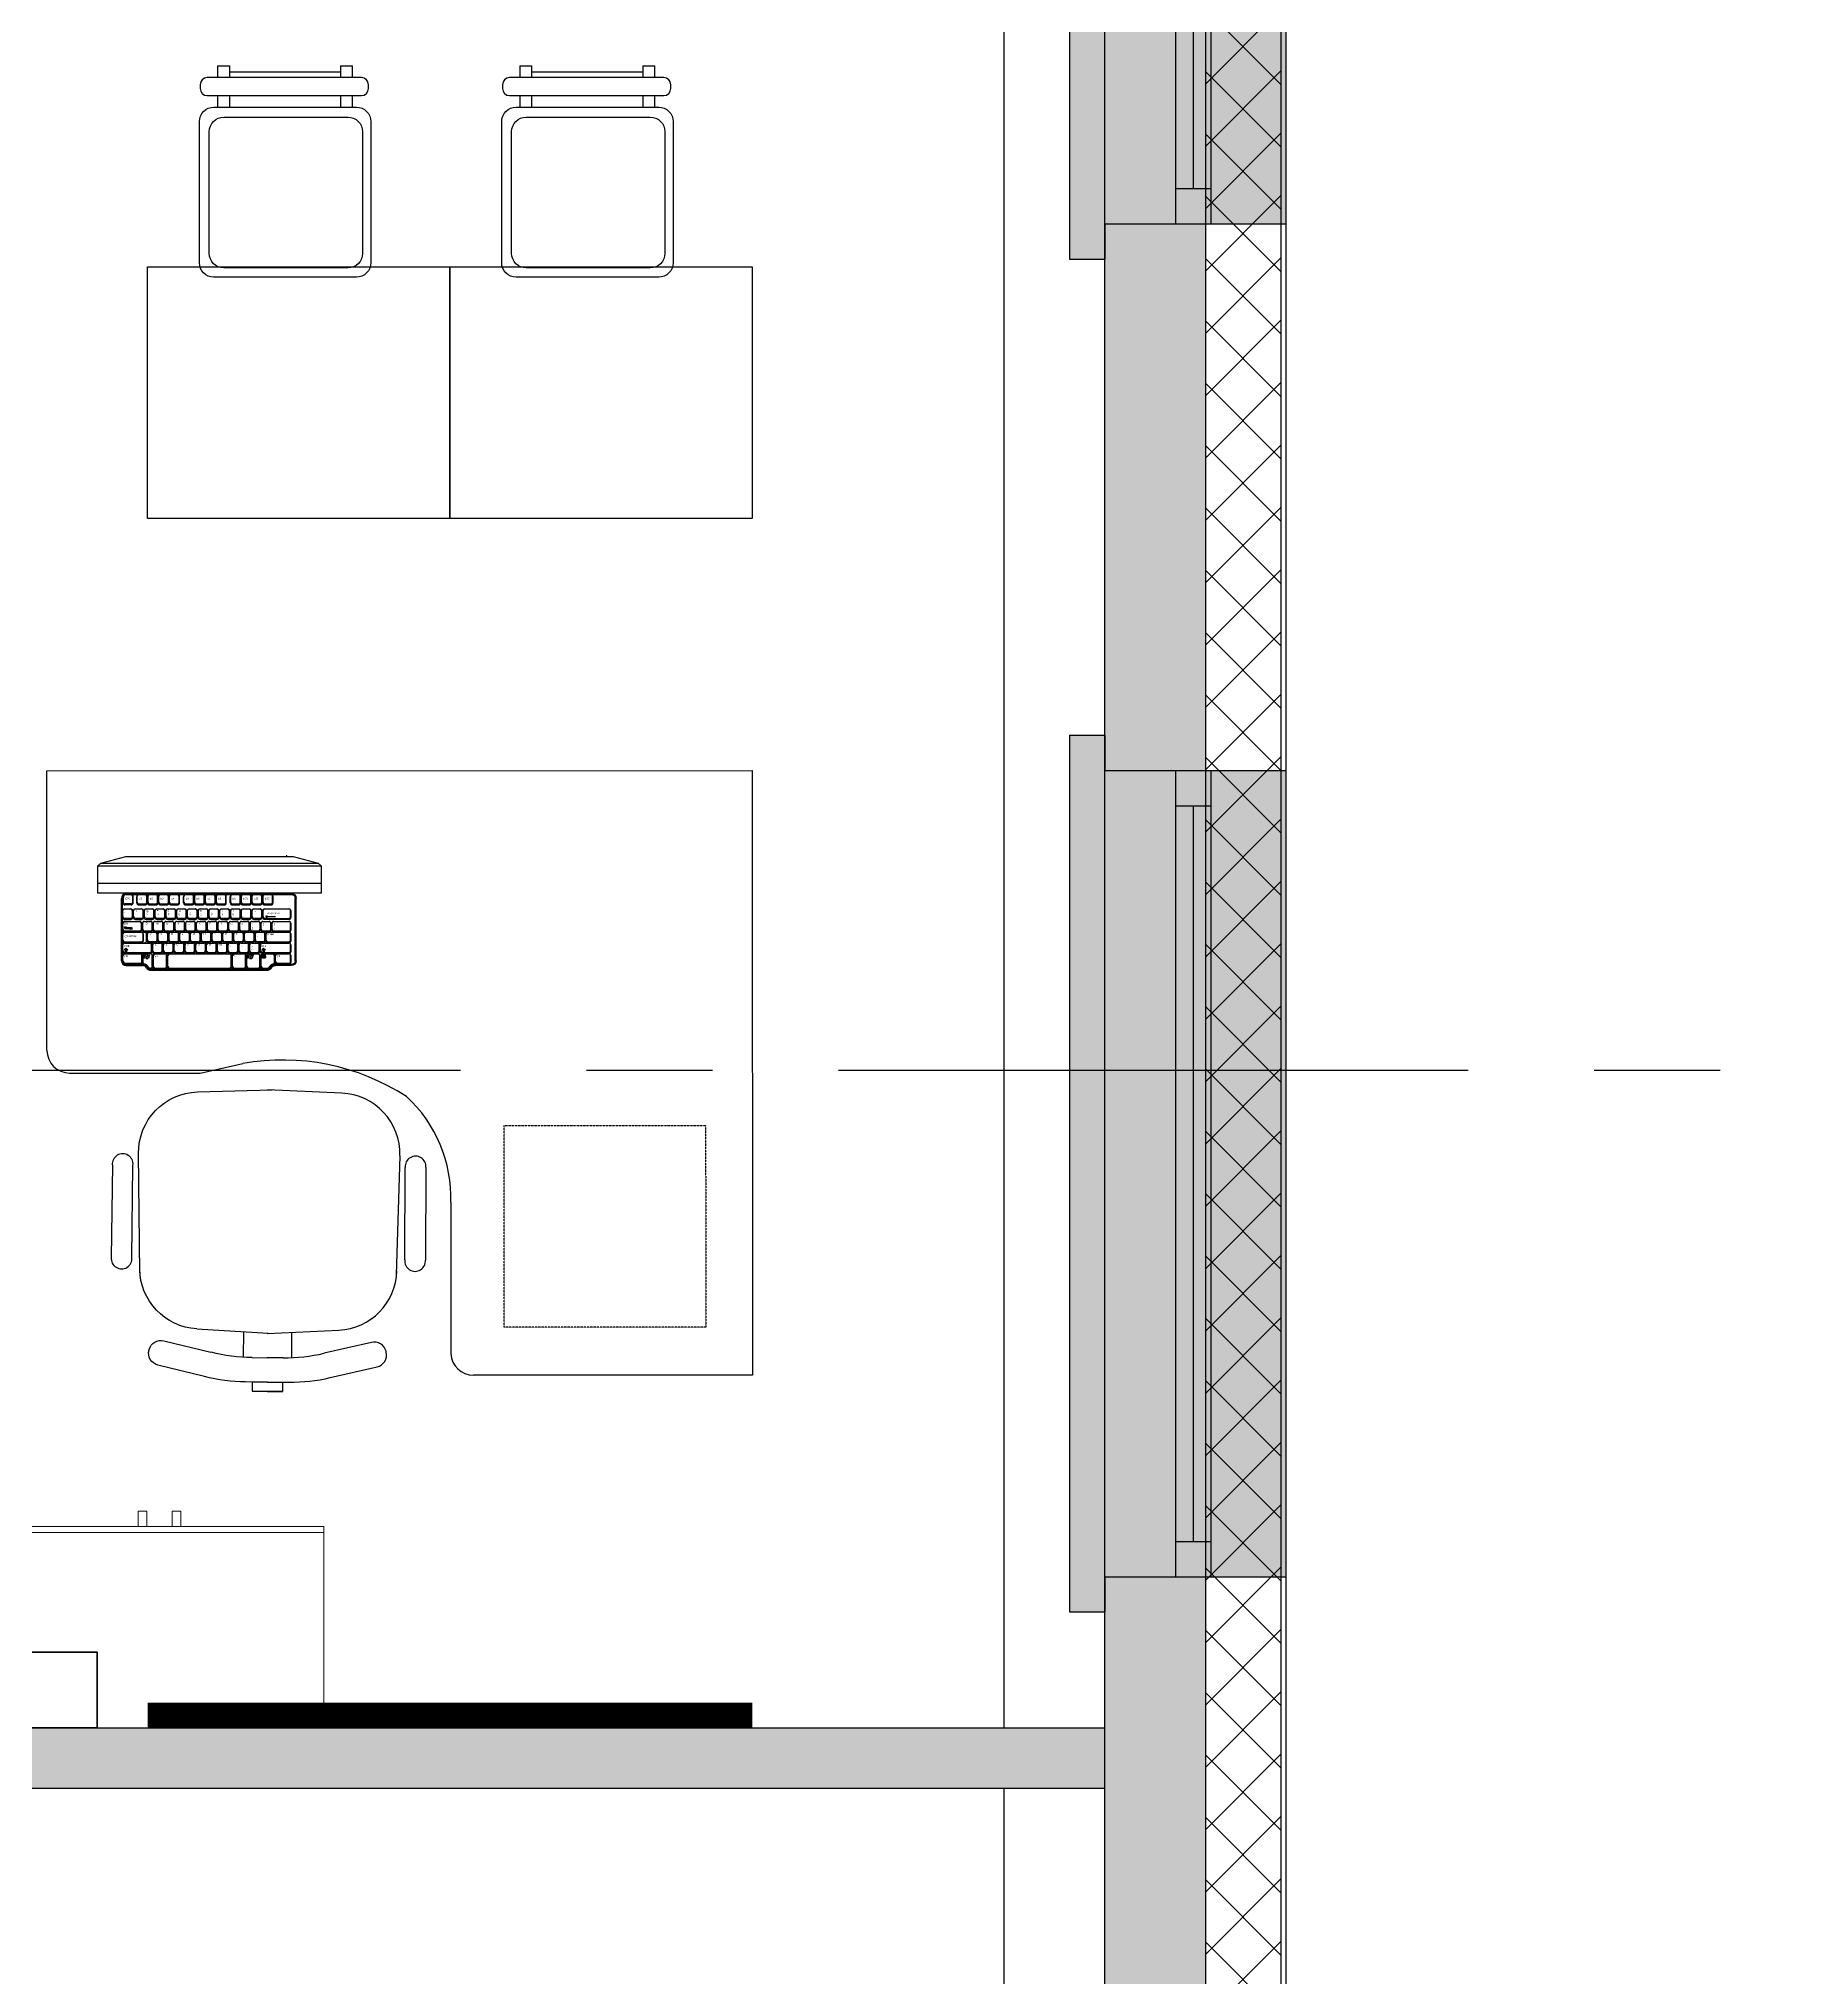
# Model space of a CAD drawing. Header units: millimetres. Extents: x -9318 to 9016603, y 0 to 838141.
# Drawn here: x 123681 to 127171, y 289773 to 293620 of the extents above; entities that cross this region are included whole.
import ezdxf

# ---------------------------------------------------------------- set-up
doc = ezdxf.new("R2010")
doc.units = ezdxf.units.MM
doc.linetypes.add('CENTER', pattern=[2, 1.25, -0.25, 0.25, -0.25])
doc.linetypes.add('HIDDEN', pattern=[6, 4, -2])
doc.styles.add('Arial 200', font='arial.ttf', dxfattribs={"height": 500})
doc.styles.add('SIMPLEX', font='simplex.shx', dxfattribs={"width": 0.85, "oblique": 7})

# ---------------------------------------------------------------- blocks, each defined once
blk = doc.blocks.new('*U827')
h = blk.add_hatch(color=8)
h.dxf.hatch_style = 1
h.paths.add_polyline_path([(-1670, -210), (70, -210), (70, -140), (0, -140), (0, 220), (-1600, 220), (-1600, -140), (-1670, -140)])
at = {"color": 8, "lineweight": 30}
for p, q in [((-1600, -140), (-1600, 220)), ((0, -140), (0, 220))]:
    blk.add_line(p, q, dxfattribs=at)
at = {"color": 8}
for p, q in [((0, 220), (-1600, 220)), ((-1600, 70), (0, 70)), ((-1530, 0), (-1530, 70)), ((-70, 0), (-70, 70)), ((-1600, 0), (0, 0)), ((-1530, 35), (-70, 35)), ((-1670, -210), (-1670, -140)), ((-1670, -140), (-1600, -140)), ((0, -140), (70, -140)), ((70, -210), (70, -140)), ((-1670, -210), (70, -210))]:
    blk.add_line(p, q, dxfattribs=at)
blk = doc.blocks.new('*U828')
h = blk.add_hatch(color=8)
h.dxf.hatch_style = 1
h.paths.add_polyline_path([(-1170, -210), (70, -210), (70, -140), (0, -140), (0, 220), (-1100, 220), (-1100, -140), (-1170, -140)])
at = {"color": 8, "lineweight": 30}
for p, q in [((-1100, -140), (-1100, 220)), ((0, -140), (0, 220))]:
    blk.add_line(p, q, dxfattribs=at)
at = {"color": 8}
for p, q in [((0, 220), (-1100, 220)), ((-1100, 70), (0, 70)), ((-1030, 0), (-1030, 70)), ((-70, 0), (-70, 70)), ((-1100, 0), (0, 0)), ((-1030, 35), (-70, 35)), ((-1170, -210), (-1170, -140)), ((-1170, -140), (-1100, -140)), ((0, -140), (70, -140)), ((70, -210), (70, -140)), ((-1170, -210), (70, -210))]:
    blk.add_line(p, q, dxfattribs=at)
blk = doc.blocks.new('М-60')
at = {"color": 8, "extrusion": (-6.19742e-05, 0.000470712, 1)}
for p, q in [((7035415.4, 1186627.5, -0.2), (7035231.8, 1186626.6, -0.2)), ((7035202.1, 1186569.5, -0.1), (7035439, 1186576.2, -0.1)), ((7035232, 1186585.7, -0.1), (7035415.6, 1186586.5, -0.1)), ((7035049.2, 1186548.9, -0.1), (7035050.6, 1186548.5, -0.1)), ((7034998.3, 1186437.9, -0.1), (7035019.7, 1186530.9, -0.1)), ((7035068.3, 1186519.6, -0.1), (7035046.7, 1186425.8, -0.1)), ((7035563.1, 1186460.5, -0.1), (7035569.8, 1186312.9, 0)), ((7035085.8, 1186312.9, 0), (7035092.5, 1186454.7, -0.1)), ((7034971.3, 1186282.6, 0), (7034970.4, 1186343.1, -0.1)), ((7034989, 1186343.1, -0.1), (7034970.8, 1186343.1, -0.1)), ((7034970.8, 1186343.1, -0.1), (7034970.8, 1186282.6, 0)), ((7034989, 1186312.9, 0), (7034989, 1186356.2, -0.1)), ((7034989, 1186312.9, 0), (7034989, 1186343.1, -0.1)), ((7035037.4, 1186344.1, 0), (7035037.4, 1186312.9, 0)), ((7035037.8, 1186361.3, -0.1), (7035088.1, 1186361.3, -0.1)), ((7034989, 1186313.2, 0), (7034989.4, 1186282.9, 0)), ((7034989, 1186313.2, 0), (7034989.6, 1186269.8, 0)), ((7035037.8, 1186282.6, 0), (7035037.4, 1186313.9, 0)), ((7035085.7, 1186314.6, 0), (7035094.7, 1186172.9, 0)), ((7035565.2, 1186174.3, 0.1), (7035569.7, 1186322, 0)), ((7034989.4, 1186282.9, 0), (7034971.3, 1186282.6, 0)), ((7035038.5, 1186265.5, 0), (7035088.8, 1186266.3, 0)), ((7035071.5, 1186107.6, 0.1), (7035048.4, 1186201.2, 0)), ((7035000.2, 1186188.3, 0), (7035023, 1186095.7, 0.1)), ((7035052.8, 1186078.1, 0.1), (7035054.2, 1186078.5, 0.1)), ((7035206, 1186059.9, 0.1), (7035442.9, 1186056.7, 0.1)), ((7035236.1, 1186044.1, 0.1), (7035419.7, 1186046, 0.1)), ((7035420.2, 1186005.1, 0.1), (7035236.6, 1186003.1, 0.1))]:
    blk.add_line(p, q, dxfattribs=at)
for centre, start, end in [((7035230, 1186606.2, 122.4), 84.9987, 275.5247), ((7035417.4, 1186607.1, 122.4), 264.9987, 95.5247), ((7035234.4, 1186023.7, 122.4), 85.3479, 275.874), ((7035421.8, 1186025.7, 122.4), 265.3479, 95.874)]:
    blk.add_arc(centre, 20.6, start, end, dxfattribs=at)
at = {"color": 8, "extrusion": (6.19742e-05, -0.000470712, -1)}
for centre, major_axis, start_param, end_param in [((7035442.2, 1186455, -0.1), (77.8, 92.6, 0), -0.725128, 0.826554), ((7035043.3, 1186525.4, -0.1), (15.6, 18.5, 0), 4.240369, 5.829345), ((7035044.7, 1186525.1, -0.1), (15.6, 18.5, 0), -0.45384, 1.098777), ((7035213.4, 1186449, -0.1), (77.8, 92.6, 0), 4.061153, 5.558057), ((7035352, 1186356.2, 0), (-277.9, 233.5, -0.1), 5.584367, 5.811166), ((7035400.4, 1186344.1, 0), (233.5, 277.9, -0.1), 4.01357, 4.240369)]:
    blk.add_ellipse(centre, major_axis=major_axis, ratio=1, start_param=start_param, end_param=end_param, dxfattribs=at)
at = {"color": 8, "extrusion": (-6.19742e-05, 0.000470712, 1)}
for centre, major_axis, start_param, end_param in [((7035352.6, 1186275.3, 0), (-274.3, -237.7, 0.1), 5.584367, 5.811166), ((7035400.8, 1186288.2, 0), (237.7, -274.3, 0.1), 4.01357, 4.240369), ((7035215.4, 1186180.5, 0), (79.2, -91.4, 0), 4.061153, 5.558057), ((7035444.3, 1186178, 0.1), (79.2, -91.4, 0), -0.725128, 0.826554), ((7035046.5, 1186101.5, 0.1), (15.8, -18.3, 0), 4.240369, 5.829345), ((7035048, 1186101.8, 0.1), (15.8, -18.3, 0), -0.45384, 1.098777)]:
    blk.add_ellipse(centre, major_axis=major_axis, ratio=1, start_param=start_param, end_param=end_param, dxfattribs=at)
blk = doc.blocks.new('стол угловой 1200х1400')
at = {"color": 8, "extrusion": (-6.20986e-05, 0.000470696, 1)}
for p, q in [((-20568.3, 33327.6, -393.6), (-20014.8, 33327.8, -393.6)), ((-20568, 32127.6, -393), (-20568.3, 33327.6, -393.6)), ((-19969.8, 32984.7, -393.4), (-19969.8, 33284.7, -393.5)), ((-19213.1, 32728, -393.2), (-19472.2, 32727.9, -393.2)), ((-19168.1, 32683, -393.2), (-19168, 32128, -392.9)), ((-19168, 32128, -392.9), (-20568, 32127.6, -393))]:
    blk.add_line(p, q, dxfattribs=at)
at = {"color": 8, "linetype": 'HIDDEN', "ltscale": 0.1}
blk.add_lwpolyline([(-20475.6, 33232.1), (-20075.6, 33232.2), (-20075.5, 32832.2), (-20475.5, 32832.1)], close=True, dxfattribs=at)
at = {"color": 8, "extrusion": (-6.20986e-05, 0.000470696, 1), "elevation": -376.6}
blk.add_lwpolyline([(-19472.3, 32728.1), (-19556.8, 32709)], dxfattribs=at)
at = {"color": 8, "extrusion": (-6.20986e-05, 0.000470696, 1)}
for centre, radius, start, end in [((-20014.8, 33283, -376.6), 45, 2.4817, 90.0151), ((-19697, 32975.5, -376.6), 272.9, 178.0222, 227.3755), ((-19635.3, 33157.4, -376.6), 455.2, 237.2104, 279.9393), ((-19213.1, 32683.2, -376.6), 45, 0.0151, 90.0151)]:
    blk.add_arc(centre, radius, start, end, dxfattribs=at)
blk = doc.blocks.new('KEY')
at = {"color": 8}
for p, q in [((-0.2, 0), (0.2, 0)), ((-0.34, -0.54), (-0.34, -0.14)), ((-0.31, -0.5), (-0.31, -0.11)), ((-0.2, -0.61), (0.2, -0.61)), ((-0.2, -0.68), (0.2, -0.68)), ((0.31, -0.5), (0.31, -0.11)), ((0.34, -0.54), (0.34, -0.14))]:
    blk.add_line(p, q, dxfattribs=at)
for centre, radius, start, end in [((0.2, -0.11), 0.109, 360, 90), ((0.2, -0.14), 0.141, 360, 90), ((-0.2, -0.14), 0.141, 90, 180), ((-0.2, -0.54), 0.141, 180, 270), ((-0.2, -0.11), 0.109, 90, 180), ((-0.2, -0.5), 0.109, 180, 270), ((0.2, -0.5), 0.109, 270, 360), ((0.2, -0.54), 0.141, 270, 360)]:
    blk.add_arc(centre, radius, start, end, dxfattribs=at)
blk = doc.blocks.new('рншнглнг8л')
h = blk.add_hatch(color=8)
h.paths.add_polyline_path([(-575895.8, 55186.1), (-575892.8, 55184.3), (-575895.8, 55184.3)])
h.paths.add_polyline_path([(-575895.8, 55184.3), (-575892.8, 55184.3), (-575895.8, 55182.5)])
h = blk.add_hatch(color=8)
h.paths.add_polyline_path([(-575624.1, 55162.2), (-575627.2, 55160.4), (-575624.1, 55160.4)])
h.paths.add_polyline_path([(-575624.1, 55160.4), (-575627.2, 55160.4), (-575624.1, 55158.6)])
h = blk.add_hatch(color=8)
h.paths.add_polyline_path([(-575615.7, 55164.4), (-575612.7, 55162.7), (-575615.7, 55162.7)])
h.paths.add_polyline_path([(-575615.7, 55162.7), (-575612.7, 55162.7), (-575615.7, 55160.9)])
at = {"color": 8}
for p, q in [((-575997.1, 55290.7), (-576002.8, 55285.1)), ((-575947.2, 55303.5), (-575997.1, 55290.7)), ((-575565.6, 55290.7), (-575997.1, 55290.7)), ((-575615.4, 55303.5), (-575947.2, 55303.5)), ((-575565.6, 55290.7), (-575615.4, 55303.5)), ((-575559.9, 55285.1), (-575565.6, 55290.7)), ((-575559.9, 55285.1), (-576002.8, 55285.1)), ((-576002.8, 55285.1), (-576002.8, 55230.9)), ((-575559.9, 55250.9), (-576002.8, 55250.9)), ((-575559.9, 55230.9), (-575559.9, 55285.1)), ((-576002.8, 55230.9), (-575559.9, 55230.9)), ((-575953.4, 55096.7), (-575953.4, 55220.6)), ((-575951.4, 55096.7), (-575951.4, 55220.6)), ((-575616.2, 55228.2), (-575943.8, 55228.2)), ((-575630.1, 55211.8), (-575630.1, 55223.9)), ((-575629.1, 55212.8), (-575629.1, 55224.8)), ((-575625.8, 55228.2), (-575616.1, 55228.2)), ((-575610.4, 55212.8), (-575610.4, 55222.5)), ((-575609.4, 55211.8), (-575609.4, 55221.5)), ((-575608.6, 55096.7), (-575608.6, 55220.6)), ((-575606.7, 55096.7), (-575606.7, 55220.6)), ((-575943.3, 55183.3), (-575943.3, 55195.4)), ((-575942.4, 55184.3), (-575942.4, 55196.3)), ((-575891.1, 55199.6), (-575939, 55199.6)), ((-575891.1, 55180.9), (-575939, 55180.9)), ((-575891.1, 55179), (-575939, 55179)), ((-575908.9, 55174.7), (-575939, 55174.7)), ((-575892.8, 55184.3), (-575912.1, 55184.3)), ((-575895.8, 55182.5), (-575895.8, 55186.1)), ((-575895.8, 55186.1), (-575892.8, 55184.3)), ((-575892.8, 55184.3), (-575895.8, 55182.5)), ((-575887.8, 55184.3), (-575887.8, 55196.3)), ((-575886.8, 55183.3), (-575886.8, 55195.4)), ((-575612.9, 55174.7), (-575642.8, 55174.7)), ((-575625.8, 55209.5), (-575613.7, 55209.5)), ((-575625.8, 55207.5), (-575613.7, 55207.5)), ((-575943.3, 55158.3), (-575943.3, 55170.4)), ((-575943.3, 55136.9), (-575943.3, 55149)), ((-575942.4, 55159.3), (-575942.4, 55171.3)), ((-575942.4, 55137.9), (-575942.4, 55149.9)), ((-575908.9, 55156), (-575939, 55156)), ((-575908.9, 55154), (-575939, 55154)), ((-575897.2, 55153.3), (-575939, 55153.3)), ((-575897.2, 55134.5), (-575939, 55134.5)), ((-575905.6, 55159.3), (-575905.6, 55171.3)), ((-575904.7, 55158.3), (-575904.7, 55170.4)), ((-575893.9, 55137.9), (-575893.9, 55149.9)), ((-575892.9, 55136.9), (-575892.9, 55149)), ((-575656.6, 55136.9), (-575656.6, 55149)), ((-575612.9, 55153.3), (-575652.3, 55153.3)), ((-575650.4, 55136.9), (-575650.4, 55149)), ((-575649.5, 55137.9), (-575649.5, 55149.9)), ((-575647, 55158.3), (-575647, 55170.4)), ((-575646.1, 55159.3), (-575646.1, 55171.3)), ((-575612.9, 55134.5), (-575646.1, 55134.5)), ((-575612.9, 55156), (-575642.8, 55156)), ((-575612.9, 55154), (-575642.8, 55154)), ((-575627.2, 55162.5), (-575627.2, 55158.5)), ((-575624.1, 55162.2), (-575627.2, 55160.4)), ((-575627.2, 55160.4), (-575613.4, 55160.4)), ((-575627.2, 55160.4), (-575624.1, 55158.6)), ((-575612.7, 55162.7), (-575626.8, 55162.7)), ((-575624.1, 55158.6), (-575624.1, 55162.2)), ((-575615.7, 55160.9), (-575615.7, 55164.4)), ((-575615.7, 55164.4), (-575612.7, 55162.7)), ((-575612.7, 55162.7), (-575615.7, 55160.9)), ((-575612.7, 55160.6), (-575612.7, 55164.9)), ((-575609.6, 55159.3), (-575609.6, 55171.3)), ((-575609.6, 55137.9), (-575609.6, 55149.9)), ((-575608.6, 55158.3), (-575608.6, 55170.4)), ((-575608.6, 55136.9), (-575608.6, 55149)), ((-575943.3, 55115.5), (-575943.3, 55127.6)), ((-575943.3, 55094.1), (-575943.3, 55106.2)), ((-575942.4, 55116.5), (-575942.4, 55128.5)), ((-575942.4, 55095.1), (-575942.4, 55107.1)), ((-575897.2, 55132.6), (-575939, 55132.6)), ((-575886.1, 55131.9), (-575939, 55131.9)), ((-575886.1, 55113.1), (-575939, 55113.1)), ((-575886.1, 55111.2), (-575939, 55111.2)), ((-575916.1, 55110.5), (-575939, 55110.5)), ((-575912.7, 55095.1), (-575912.7, 55107.1)), ((-575911.8, 55094.1), (-575911.8, 55106.2)), ((-575911.2, 55091.1), (-575911.2, 55106.2)), ((-575910.2, 55092.8), (-575910.2, 55107.1)), ((-575887.5, 55110.5), (-575906.9, 55110.5)), ((-575890.9, 55106.4), (-575893.2, 55105.3)), ((-575893.2, 55105.3), (-575892.3, 55105.1)), ((-575892.3, 55105.1), (-575893.1, 55104)), ((-575892.8, 55103.7), (-575893.1, 55104)), ((-575892.8, 55103.7), (-575891.9, 55104.8)), ((-575888.8, 55121.7), (-575892.5, 55118.4)), ((-575892.5, 55118.4), (-575889.6, 55118.6)), ((-575891.9, 55104.8), (-575891.5, 55104.1)), ((-575886.3, 55108.9), (-575891.8, 55108.9)), ((-575891.8, 55108.9), (-575891.8, 55101.7)), ((-575886.3, 55107.2), (-575891.8, 55107.2)), ((-575886.3, 55105.5), (-575891.8, 55105.5)), ((-575891.8, 55101.7), (-575886.3, 55101.7)), ((-575891.5, 55104.1), (-575890.9, 55106.4)), ((-575887.1, 55108.1), (-575890.9, 55108.1)), ((-575887.1, 55106.4), (-575890.9, 55106.4)), ((-575887.1, 55104.6), (-575890.9, 55104.6)), ((-575887.1, 55102.9), (-575890.9, 55102.9)), ((-575889.6, 55118.6), (-575889.6, 55114.7)), ((-575887.9, 55114.7), (-575889.6, 55114.7)), ((-575885, 55118.4), (-575888.8, 55121.7)), ((-575887.9, 55114.7), (-575887.9, 55118.6)), ((-575887.9, 55118.6), (-575885, 55118.4)), ((-575886.3, 55101.7), (-575886.3, 55108.9)), ((-575884.2, 55085.6), (-575884.2, 55107.1)), ((-575883.3, 55084.6), (-575883.3, 55106.2)), ((-575882.8, 55116.5), (-575882.8, 55128.5)), ((-575882.6, 55084.7), (-575882.6, 55106.2)), ((-575881.9, 55115.5), (-575881.9, 55127.6)), ((-575881.6, 55085.6), (-575881.6, 55107.1)), ((-575859, 55110.5), (-575878.3, 55110.5)), ((-575868.2, 55108.4), (-575865.8, 55101.7)), ((-575863.9, 55108.4), (-575861.4, 55101.7)), ((-575857.1, 55101.7), (-575859.5, 55108.4)), ((-575855.7, 55085.6), (-575855.7, 55107.1)), ((-575854.7, 55084.7), (-575854.7, 55106.2)), ((-575854, 55084.7), (-575854, 55106.2)), ((-575853.1, 55085.6), (-575853.1, 55107.1)), ((-575830.5, 55110.5), (-575849.7, 55110.5)), ((-575827.1, 55085.6), (-575827.1, 55107.1)), ((-575826.2, 55084.7), (-575826.2, 55106.2)), ((-575825.2, 55084.7), (-575825.2, 55106.2)), ((-575824.3, 55085.6), (-575824.3, 55107.1)), ((-575702.1, 55110.5), (-575820.9, 55110.5)), ((-575698.7, 55085.6), (-575698.7, 55107.1)), ((-575697.8, 55084.7), (-575697.8, 55106.2)), ((-575697.1, 55084.7), (-575697.1, 55106.2)), ((-575696.1, 55085.6), (-575696.1, 55107.1)), ((-575673.5, 55110.5), (-575692.8, 55110.5)), ((-575670.2, 55085.6), (-575670.2, 55107.1)), ((-575669.2, 55084.7), (-575669.2, 55106.2)), ((-575668.9, 55084.6), (-575668.9, 55106.2)), ((-575667.9, 55085.6), (-575667.9, 55107.1)), ((-575667, 55115.5), (-575667, 55127.6)), ((-575666.1, 55116.5), (-575666.1, 55128.5)), ((-575664.6, 55110.5), (-575653.2, 55110.5)), ((-575612.9, 55131.9), (-575662.7, 55131.9)), ((-575612.9, 55113.1), (-575662.7, 55113.1)), ((-575612.9, 55111.2), (-575662.7, 55111.2)), ((-575662.4, 55108.4), (-575660, 55101.7)), ((-575658, 55108.4), (-575655.6, 55101.7)), ((-575651.3, 55101.7), (-575653.7, 55108.4)), ((-575612.9, 55132.6), (-575652.3, 55132.6)), ((-575649.9, 55092.8), (-575649.9, 55107.1)), ((-575648.9, 55091.1), (-575648.9, 55106.2)), ((-575647.9, 55094.1), (-575647.9, 55106.2)), ((-575647, 55095.1), (-575647, 55107.1)), ((-575612.9, 55110.5), (-575643.7, 55110.5)), ((-575615.5, 55121.7), (-575619.2, 55118.4)), ((-575619.2, 55118.4), (-575616.4, 55118.6)), ((-575616.4, 55118.6), (-575616.4, 55114.7)), ((-575614.7, 55114.7), (-575616.4, 55114.7)), ((-575611.8, 55118.4), (-575615.5, 55121.7)), ((-575614.7, 55118.6), (-575611.8, 55118.4)), ((-575614.7, 55114.7), (-575614.7, 55118.6)), ((-575609.6, 55116.5), (-575609.6, 55128.5)), ((-575609.6, 55097.5), (-575609.6, 55107.1)), ((-575608.6, 55115.5), (-575608.6, 55127.6)), ((-575608.6, 55097.5), (-575608.6, 55106.2)), ((-575943.8, 55089.1), (-575911.8, 55089.1)), ((-575943.8, 55087.2), (-575911.8, 55087.2)), ((-575916.1, 55091.7), (-575939, 55091.7)), ((-575916.1, 55089.8), (-575939, 55089.8)), ((-575887.5, 55082.3), (-575895.6, 55082.3)), ((-575887.5, 55080.3), (-575895.6, 55080.3)), ((-575664.5, 55080), (-575895.6, 55080)), ((-575664.5, 55078.1), (-575895.6, 55078.1)), ((-575859, 55082.3), (-575878.3, 55082.3)), ((-575859, 55080.4), (-575878.3, 55080.4)), ((-575830.5, 55082.3), (-575849.7, 55082.3)), ((-575830.5, 55080.4), (-575849.7, 55080.4)), ((-575702.1, 55082.3), (-575820.9, 55082.3)), ((-575702.1, 55080.4), (-575820.9, 55080.4)), ((-575673.5, 55082.3), (-575692.8, 55082.3)), ((-575673.5, 55080.4), (-575692.8, 55080.4)), ((-575664.6, 55082.3), (-575664.5, 55082.3)), ((-575664.6, 55080.3), (-575664.5, 55080.3)), ((-575616.2, 55089.1), (-575648.3, 55089.1)), ((-575616.2, 55087.2), (-575648.3, 55087.2)), ((-575615.3, 55091.7), (-575643.7, 55091.7)), ((-575616.2, 55089.8), (-575643.7, 55089.8))]:
    blk.add_line(p, q, dxfattribs=at)
for points in [[(-575934, 55303.5), (-575934.9, 55306.2)], [(-575616.2, 55230.1), (-575943.8, 55230.1)]]:
    blk.add_lwpolyline(points, dxfattribs=at)
for centre, major_axis, start_param, end_param in [((-575943.8, 55220.6), (-6.74, -6.74), 3.926991, 5.497787), ((-575943.8, 55220.6), (-5.39, -5.39), 3.926991, 5.497787), ((-575943.8, 55096.7), (-6.74, 6.74), 0.785398, 2.356194), ((-575943.8, 55096.7), (-5.39, 5.39), 0.785398, 2.356194), ((-575911.8, 55077.6), (-8.08, -8.08), 2.907036, 3.926991), ((-575911.8, 55077.6), (-6.74, -6.74), 2.907036, 3.926991), ((-575895.6, 55087.6), (-6.74, -6.74), -0.234557, 0.785398), ((-575895.6, 55087.6), (-5.39, 5.39), 1.336239, 2.356194)]:
    blk.add_ellipse(centre, major_axis=major_axis, ratio=1, start_param=start_param, end_param=end_param, dxfattribs=at)
at = {"color": 8, "extrusion": (0, 0, -1)}
for centre, major_axis, ratio, start_param, end_param in [((-575625.8, 55223.9), (3.03, 3.03), 1, 3.926991, 5.497787), ((-575625.8, 55211.8), (3.03, -3.03), 1, 0.785398, 2.356194), ((-575625.8, 55224.8), (2.36, 2.36), 1, 3.926991, 5.497787), ((-575625.8, 55212.8), (2.36, -2.36), 1, 0.785398, 2.356194), ((-575616.2, 55220.6), (6.74, -6.74), 1, 3.926991, 5.497787), ((-575616.2, 55220.6), (5.39, -5.39), 1, 3.926991, 5.497787), ((-575616.1, 55221.5), (4.72, 4.72), 1, 5.497787, 7.068583), ((-575616.1, 55222.5), (4.04, -4.04), 1, 3.926991, 5.497787), ((-575613.7, 55212.8), (2.36, -2.36), 1, -0.785398, 0.785398), ((-575613.7, 55211.8), (3.03, 3.03), 1, 0.785398, 2.356194), ((-575939, 55195.4), (3.03, -3.03), 1, 2.356194, 3.926991), ((-575939, 55183.3), (3.03, 3.03), 1, 2.356194, 3.926991), ((-575939, 55170.4), (3.03, -3.03), 1, 2.356194, 3.926991), ((-575939, 55196.3), (2.36, -2.36), 1, 2.356194, 3.926991), ((-575939, 55184.3), (2.36, 2.36), 1, 2.356194, 3.926991), ((-575939, 55171.3), (2.36, -2.36), 1, 2.356194, 3.926991), ((-575908.9, 55171.3), (2.36, 2.36), 1, 5.497787, 7.068583), ((-575908.9, 55170.4), (3.03, 3.03), 1, 5.497787, 7.068583), ((-575891.1, 55196.3), (2.36, 2.36), 1, 5.497787, 7.068583), ((-575891.1, 55195.4), (3.03, -3.03), 1, 3.926991, 5.497787), ((-575891.1, 55184.3), (2.36, -2.36), 1, -0.785398, 0.785398), ((-575891.1, 55183.3), (3.03, 3.03), 1, 0.785398, 2.356194), ((-575642.8, 55170.4), (3.03, 3.03), 1, 3.926991, 5.497787), ((-575642.8, 55171.3), (2.36, 2.36), 1, 3.926991, 5.497787), ((-575612.9, 55171.3), (2.36, -2.36), 1, 3.926991, 5.497787), ((-575612.9, 55170.4), (3.03, -3.03), 1, 3.926991, 5.497787), ((-575939, 55158.3), (3.03, 3.03), 1, 2.356194, 3.926991), ((-575939, 55149), (3.03, -3.03), 1, 2.356194, 3.926991), ((-575939, 55136.9), (3.03, 3.03), 1, 2.356194, 3.926991), ((-575939, 55159.3), (2.36, 2.36), 1, 2.356194, 3.926991), ((-575939, 55149.9), (2.36, -2.36), 1, 2.356194, 3.926991), ((-575939, 55137.9), (2.36, 2.36), 1, 2.356194, 3.926991), ((-575908.9, 55159.3), (2.36, -2.36), 1, -0.785398, 0.785398), ((-575908.9, 55158.3), (3.03, -3.03), 1, -0.785398, 0.785398), ((-575897.2, 55149.9), (2.36, 2.36), 1, 5.497787, 7.068583), ((-575897.2, 55149), (3.03, 3.03), 1, 5.497787, 7.068583), ((-575897.2, 55137.9), (2.36, -2.36), 1, -0.785398, 0.785398), ((-575897.2, 55136.9), (3.03, -3.03), 1, -0.785398, 0.785398), ((-575652.3, 55149), (3.03, 3.03), 1, 3.926991, 5.497787), ((-575652.3, 55136.9), (3.03, -3.03), 1, 0.785398, 2.356194), ((-575646.1, 55149), (3.03, 3.03), 1, 3.926991, 5.497787), ((-575646.1, 55136.9), (3.03, -3.03), 1, 0.785398, 2.356194), ((-575646.1, 55149.9), (2.36, -2.36), 1, 2.356194, 3.926991), ((-575646.1, 55137.9), (2.36, 2.36), 1, 2.356194, 3.926991), ((-575642.8, 55158.3), (3.03, -3.03), 1, 0.785398, 2.356194), ((-575642.8, 55159.3), (2.36, -2.36), 1, 0.785398, 2.356194), ((-575612.9, 55159.3), (2.36, 2.36), 1, 0.785398, 2.356194), ((-575612.9, 55158.3), (3.03, 3.03), 1, 0.785398, 2.356194), ((-575612.9, 55149.9), (2.36, -2.36), 1, 3.926991, 5.497787), ((-575612.9, 55149), (3.03, -3.03), 1, 3.926991, 5.497787), ((-575612.9, 55137.9), (2.36, 2.36), 1, 0.785398, 2.356194), ((-575612.9, 55136.9), (3.03, 3.03), 1, 0.785398, 2.356194), ((-575939, 55127.6), (3.03, -3.03), 1, 2.356194, 3.926991), ((-575939, 55115.5), (3.03, 3.03), 1, 2.356194, 3.926991), ((-575939, 55106.2), (3.03, -3.03), 1, 2.356194, 3.926991), ((-575939, 55128.5), (2.36, -2.36), 1, 2.356194, 3.926991), ((-575939, 55116.5), (2.36, 2.36), 1, 2.356194, 3.926991), ((-575939, 55107.1), (2.36, -2.36), 1, 2.356194, 3.926991), ((-575939, 55095.1), (2.36, 2.36), 1, 2.356194, 3.926991), ((-575916.1, 55107.1), (2.36, -2.36), 1, 3.926991, 5.497787), ((-575916.1, 55106.2), (3.03, -3.03), 1, 3.926991, 5.497787), ((-575916.1, 55095.1), (2.36, 2.36), 1, 0.785398, 2.356194), ((-575906.9, 55106.2), (3.03, 3.03), 1, 3.926991, 5.497787), ((-575906.9, 55107.1), (2.36, 2.36), 1, 3.926991, 5.497787), ((-575887.5, 55107.1), (2.36, 2.36), 1, 5.497787, 7.068583), ((-575887.5, 55106.2), (3.03, 3.03), 1, 5.497787, 7.068583), ((-575886.1, 55128.5), (2.36, 2.36), 1, 5.497787, 7.068583), ((-575886.1, 55127.6), (3.03, -3.03), 1, 3.926991, 5.497787), ((-575886.1, 55116.5), (2.36, -2.36), 1, -0.785398, 0.785398), ((-575886.1, 55115.5), (3.03, 3.03), 1, 0.785398, 2.356194), ((-575878.3, 55106.2), (3.03, 3.03), 1, 3.926991, 5.497787), ((-575878.3, 55107.1), (2.36, 2.36), 1, 3.926991, 5.497787), ((-575866, 55108.4), (2.17, 0), 0.316309, 0, 3.141593), ((-575864.8, 55105), (2.17, 0), 0.316309, 0, 3.141593), ((-575863.6, 55101.7), (2.17, 0), 0.316309, 0, 3.141593), ((-575861.7, 55108.4), (2.17, 0), 0.316309, 3.141593, 6.283185), ((-575860.5, 55105), (2.17, 0), 0.316309, 3.141593, 6.283185), ((-575859.3, 55101.7), (2.17, 0), 0.316309, 3.141593, 6.283185), ((-575859, 55107.1), (2.36, 2.36), 1, 5.497787, 7.068583), ((-575859, 55106.2), (3.03, -3.03), 1, 3.926991, 5.497787), ((-575849.7, 55106.2), (3.03, 3.03), 1, 3.926991, 5.497787), ((-575849.7, 55107.1), (2.36, -2.36), 1, 2.356194, 3.926991), ((-575830.5, 55107.1), (2.36, -2.36), 1, 3.926991, 5.497787), ((-575830.5, 55106.2), (3.03, -3.03), 1, 3.926991, 5.497787), ((-575820.9, 55106.2), (3.03, 3.03), 1, 3.926991, 5.497787), ((-575820.9, 55107.1), (2.36, -2.36), 1, 2.356194, 3.926991), ((-575702.1, 55107.1), (2.36, 2.36), 1, 5.497787, 7.068583), ((-575702.1, 55106.2), (3.03, -3.03), 1, 3.926991, 5.497787), ((-575692.8, 55106.2), (3.03, 3.03), 1, 3.926991, 5.497787), ((-575692.8, 55107.1), (2.36, -2.36), 1, 2.356194, 3.926991), ((-575673.5, 55107.1), (2.36, -2.36), 1, 3.926991, 5.497787), ((-575673.5, 55106.2), (3.03, -3.03), 1, 3.926991, 5.497787), ((-575664.6, 55106.2), (3.03, 3.03), 1, 3.926991, 5.497787), ((-575664.6, 55107.1), (2.36, -2.36), 1, 2.356194, 3.926991), ((-575662.7, 55127.6), (3.03, 3.03), 1, 3.926991, 5.497787), ((-575662.7, 55115.5), (3.03, -3.03), 1, 0.785398, 2.356194), ((-575662.7, 55128.5), (2.36, -2.36), 1, 2.356194, 3.926991), ((-575662.7, 55116.5), (2.36, 2.36), 1, 2.356194, 3.926991), ((-575660.2, 55108.4), (2.17, 0), 0.316309, 0, 3.141593), ((-575659, 55105), (2.17, 0), 0.316309, 0, 3.141593), ((-575657.8, 55101.7), (2.17, 0), 0.316309, 0, 3.141593), ((-575655.9, 55108.4), (2.17, 0), 0.316309, 3.141593, 6.283185), ((-575654.7, 55105), (2.17, 0), 0.316309, 3.141593, 6.283185), ((-575653.5, 55101.7), (2.17, 0), 0.316309, 3.141593, 6.283185), ((-575653.2, 55107.1), (2.36, -2.36), 1, 3.926991, 5.497787), ((-575653.2, 55106.2), (3.03, -3.03), 1, 3.926991, 5.497787), ((-575643.7, 55106.2), (3.03, 3.03), 1, 3.926991, 5.497787), ((-575643.7, 55107.1), (2.36, -2.36), 1, 2.356194, 3.926991), ((-575643.7, 55095.1), (2.36, 2.36), 1, 2.356194, 3.926991), ((-575616.2, 55097.5), (5.39, 5.39), 1, 0.785398, 2.356194), ((-575616.2, 55096.7), (6.74, 6.74), 1, 0.785398, 2.356194), ((-575616.2, 55096.7), (5.39, 5.39), 1, 0.785398, 2.356194), ((-575615.3, 55097.5), (4.04, 4.04), 1, 0.785398, 2.356194), ((-575612.9, 55128.5), (2.36, -2.36), 1, 3.926991, 5.497787), ((-575612.9, 55127.6), (3.03, -3.03), 1, 3.926991, 5.497787), ((-575612.9, 55116.5), (2.36, 2.36), 1, 0.785398, 2.356194), ((-575612.9, 55115.5), (3.03, 3.03), 1, 0.785398, 2.356194), ((-575612.9, 55107.1), (2.36, -2.36), 1, 3.926991, 5.497787), ((-575612.9, 55106.2), (3.03, -3.03), 1, 3.926991, 5.497787), ((-575939, 55094.1), (3.03, 3.03), 1, 2.356194, 3.926991), ((-575916.1, 55094.1), (3.03, 3.03), 1, 0.785398, 2.356194), ((-575911.8, 55077.6), (8.08, 8.08), 1, 5.497787, 6.517742), ((-575911.8, 55077.6), (6.74, -6.74), 1, 3.926991, 4.946946), ((-575909.2, 55091.1), (1.35, -1.35), 1, 0.971859, 2.356194), ((-575908.3, 55092.8), (1.35, -1.35), 1, 1.011126, 2.356194), ((-575911.8, 55077.6), (8.33, 8.33), 1, 5.684248, 6.517742), ((-575911.8, 55077.6), (9.68, -9.68), 1, 4.152719, 4.946946), ((-575895.6, 55087.6), (6.74, 6.74), 1, 2.356194, 3.37615), ((-575895.6, 55087.6), (5.39, 5.39), 1, 2.356194, 3.37615), ((-575895.6, 55087.6), (5.14, 5.14), 1, 2.356194, 3.37615), ((-575895.6, 55087.6), (3.79, 3.79), 1, 2.356194, 3.37615), ((-575887.5, 55085.6), (2.36, -2.36), 1, -0.785398, 0.785398), ((-575887.5, 55084.6), (3.03, -3.03), 1, -0.785398, 0.785398), ((-575878.3, 55084.7), (3.03, -3.03), 1, 0.785398, 2.356194), ((-575878.3, 55085.6), (2.36, -2.36), 1, 0.785398, 2.356194), ((-575859, 55085.6), (2.36, -2.36), 1, -0.785398, 0.785398), ((-575859, 55084.7), (3.03, 3.03), 1, 0.785398, 2.356194), ((-575849.7, 55084.7), (3.03, -3.03), 1, 0.785398, 2.356194), ((-575849.7, 55085.6), (2.36, 2.36), 1, 2.356194, 3.926991), ((-575830.5, 55085.6), (2.36, 2.36), 1, 0.785398, 2.356194), ((-575830.5, 55084.7), (3.03, 3.03), 1, 0.785398, 2.356194), ((-575820.9, 55084.7), (3.03, -3.03), 1, 0.785398, 2.356194), ((-575820.9, 55085.6), (2.36, 2.36), 1, 2.356194, 3.926991), ((-575702.1, 55085.6), (2.36, -2.36), 1, -0.785398, 0.785398), ((-575702.1, 55084.7), (3.03, 3.03), 1, 0.785398, 2.356194), ((-575692.8, 55084.7), (3.03, -3.03), 1, 0.785398, 2.356194), ((-575692.8, 55085.6), (2.36, 2.36), 1, 2.356194, 3.926991), ((-575673.5, 55085.6), (2.36, 2.36), 1, 0.785398, 2.356194), ((-575673.5, 55084.7), (3.03, 3.03), 1, 0.785398, 2.356194), ((-575664.6, 55084.6), (3.03, -3.03), 1, 0.785398, 2.356194), ((-575664.6, 55085.6), (2.36, 2.36), 1, 2.356194, 3.926991), ((-575664.5, 55087.6), (3.79, -3.79), 1, -0.234557, 0.785398), ((-575664.5, 55087.6), (5.14, -5.14), 1, -0.234557, 0.785398), ((-575664.5, 55087.6), (5.39, 5.39), 1, 1.336239, 2.356194), ((-575664.5, 55087.6), (6.74, -6.74), 1, -0.234557, 0.785398), ((-575648.3, 55077.6), (9.68, 9.68), 1, 4.477832, 5.272059), ((-575648.3, 55077.6), (8.33, -8.33), 1, 2.907036, 3.74053), ((-575648.3, 55077.6), (8.08, -8.08), 1, 2.907036, 3.926991), ((-575648.3, 55077.6), (6.74, -6.74), 1, 2.907036, 3.926991), ((-575651.8, 55092.8), (1.35, 1.35), 1, 0.785398, 2.130466), ((-575650.8, 55091.1), (1.35, 1.35), 1, 0.785398, 2.169734), ((-575643.7, 55094.1), (3.03, -3.03), 1, 0.785398, 2.356194)]:
    blk.add_ellipse(centre, major_axis=major_axis, ratio=ratio, start_param=start_param, end_param=end_param, dxfattribs=at)
at = {"color": 8}
for points in [[(-575627.2, 55160.4), (-575627.2, 55160.4), (-575627.2, 55160.4)], [(-575612.7, 55162.7), (-575612.7, 55162.7), (-575612.7, 55162.7)]]:
    blk.add_solid(points, dxfattribs=at)
at = {"color": 8, "xscale": -30.48000000044703, "yscale": 30.48000000044703, "zscale": 60.96}
for p in [(-575897.1, 55228.2), (-575875.7, 55228.2), (-575854.3, 55228.2), (-575832.9, 55228.2), (-575804.4, 55228.2), (-575783, 55228.2), (-575761.6, 55228.2), (-575740.2, 55228.2), (-575711.7, 55228.2), (-575690.3, 55228.2), (-575668.9, 55228.2), (-575647.5, 55228.2), (-575893.6, 55174.7), (-575875.7, 55199.6), (-575872.2, 55174.7), (-575854.3, 55199.6), (-575850.8, 55174.7), (-575832.9, 55199.6), (-575829.4, 55174.7), (-575811.5, 55199.6), (-575808, 55174.7), (-575790.1, 55199.6), (-575786.6, 55174.7), (-575768.7, 55199.6), (-575765.2, 55174.7), (-575747.3, 55199.6), (-575743.8, 55174.7), (-575725.9, 55199.6), (-575722.4, 55174.7), (-575704.5, 55199.6), (-575701, 55174.7), (-575683.1, 55199.6), (-575679.6, 55174.7), (-575661.7, 55199.6), (-575658.2, 55174.7), (-575640.3, 55199.6), (-575618.9, 55199.6), (-575881.9, 55153.3), (-575860.5, 55153.3), (-575839.1, 55153.3), (-575817.6, 55153.3), (-575796.2, 55153.3), (-575774.8, 55153.3), (-575753.4, 55153.3), (-575732, 55153.3), (-575710.6, 55153.3), (-575689.2, 55153.3), (-575667.8, 55153.3), (-575870.8, 55131.9), (-575849.4, 55131.9), (-575828, 55131.9), (-575806.6, 55131.9), (-575785.2, 55131.9), (-575763.8, 55131.9), (-575742.4, 55131.9), (-575721, 55131.9), (-575699.6, 55131.9), (-575678.2, 55131.9)]:
    blk.add_blockref('KEY', p, dxfattribs=at)
at = {"color": 8}
for s, height, style, p in [('F12', 3.81, 'Arial 200', (-575891.1, 55221.9)), ('F11', 3.81, 'Arial 200', (-575869.7, 55221.9)), ('F10', 3.81, 'Arial 200', (-575848.3, 55221.9)), ('F9', 3.81, 'Arial 200', (-575826.9, 55221.9)), ('F8', 3.81, 'Arial 200', (-575798.4, 55221.9)), ('F7', 3.81, 'Arial 200', (-575777, 55221.9)), ('F6', 3.81, 'Arial 200', (-575755.6, 55221.9)), ('F5', 3.81, 'Arial 200', (-575734.2, 55221.8)), ('F4', 3.81, 'Arial 200', (-575705.6, 55221.9)), ('F3', 3.81, 'Arial 200', (-575684.2, 55221.9)), ('F2', 3.81, 'Arial 200', (-575662.8, 55221.9)), ('F1', 3.81, 'Arial 200', (-575641.4, 55221.9)), ('Esc', 3.81, 'Arial 200', (-575614.6, 55221.9)), ('Backspace', 3.81, 'Arial 200', (-575894.9, 55192.4)), ('}', 3.81, 'Arial 200', (-575887.8, 55170.5)), ('+', 3.81, 'Arial 200', (-575870.7, 55196.4)), ('=', 3.81, 'Arial 200', (-575870.6, 55188)), ('{', 3.81, 'Arial 200', (-575866.3, 55170.5)), ('_', 3.81, 'Arial 200', (-575848.5, 55195.3)), ('-', 3.81, 'Arial 200', (-575848.9, 55186.8)), ('P', 3.81, 'Arial 200', (-575844.5, 55172.5)), (')', 3.81, 'Arial 200', (-575828.3, 55197.4)), ('0', 3.81, 'Arial 200', (-575827.1, 55191)), ('O', 3.81, 'Arial 200', (-575823.1, 55172.5)), ('(', 3.81, 'Arial 200', (-575806.9, 55197.4)), ('9', 3.81, 'Arial 200', (-575805.7, 55191)), ('I', 3.81, 'Arial 200', (-575803.7, 55172.5)), ('8', 3.81, 'Arial 200', (-575784.3, 55191)), ('*', 3.81, 'Arial 200', (-575784.8, 55194.1)), ('U', 3.81, 'Arial 200', (-575781.2, 55172.4)), ('&', 3.81, 'Arial 200', (-575762.5, 55197.3)), ('7', 3.81, 'Arial 200', (-575762.9, 55191)), ('Y', 3.81, 'Arial 200', (-575760.1, 55172.5)), ('^ ', 3.81, 'Arial 200', (-575742.1, 55194.9)), ('6', 3.81, 'Arial 200', (-575741.5, 55191)), ('T', 3.81, 'Arial 200', (-575739.8, 55172.5)), ('%', 3.81, 'Arial 200', (-575719.7, 55197.2)), ('5', 3.81, 'Arial 200', (-575720.1, 55191)), ('R', 3.81, 'Arial 200', (-575717.5, 55172.5)), ('4', 3.81, 'Arial 200', (-575698.7, 55191.1)), ('$', 3.81, 'Arial 200', (-575698.3, 55198.1)), ('E', 3.81, 'Arial 200', (-575696.1, 55172.5)), ('W', 3.81, 'Arial 200', (-575675.6, 55172.5)), ('3', 3.81, 'Arial 200', (-575677.3, 55191)), ('#', 3.81, 'Arial 200', (-575676.9, 55198.3)), ('@', 3.81, 'Arial 200', (-575655.5, 55196.3)), ('2', 3.81, 'Arial 200', (-575655.9, 55191.1)), ('Q', 3.81, 'Arial 200', (-575654.2, 55172.2)), ('1', 3.81, 'Arial 200', (-575634.5, 55191.1)), ('!', 3.81, 'Arial 200', (-575635.3, 55197.6)), ('Tab', 3.81, 'Arial 200', (-575610.9, 55172.2)), ('~', 3.81, 'Arial 200', (-575612.2, 55194.6)), ('`', 3.81, 'Arial 200', (-575613.1, 55183.3)), ('|', 3.81, 'Arial 200', (-575910.3, 55170.2)), ('\\', 3.81, 'Arial 200', (-575909.6, 55163.1)), ('Enter', 3.81, 'Arial 200', (-575896.7, 55150.9)), (']', 3.81, 'Arial 200', (-575886.8, 55162.6)), ('"', 3.81, 'Arial 200', (-575876, 55148.1)), ("'", 3.81, 'Arial 200', (-575876.8, 55137.1)), ('[', 3.81, 'Arial 200', (-575865.4, 55162.6)), (';', 3.81, 'Arial 200', (-575854.7, 55140.2)), (':', 3.81, 'Arial 200', (-575854.6, 55149.5)), ('L', 3.81, 'Arial 200', (-575833.8, 55151.9)), ('K', 3.81, 'Arial 200', (-575812.4, 55151.9)), ('J', 3.81, 'Arial 200', (-575791, 55151.8)), ('H', 3.81, 'Arial 200', (-575769.6, 55151.9)), ('G', 3.81, 'Arial 200', (-575748.2, 55151.9)), ('F', 2.38, 'SIMPLEX', (-575726.8, 55150.4)), ('D', 3.81, 'Arial 200', (-575705.4, 55151.9)), ('S', 3.81, 'Arial 200', (-575684, 55151.9)), ('A', 3.81, 'Arial 200', (-575662.6, 55151.9)), ('CapsLock', 3.81, 'Arial 200', (-575612.8, 55147)), ('Ctrl', 3.81, 'Arial 200', (-575915, 55107.7)), ('Shift', 3.81, 'Arial 200', (-575883.2, 55127.8)), ('?', 3.81, 'Arial 200', (-575864.3, 55127.6)), ('/', 3.81, 'Arial 200', (-575864.8, 55120.8)), ('>', 3.81, 'Arial 200', (-575843.5, 55127.5)), ('.', 3.81, 'Arial 200', (-575844.5, 55117.6)), ('Alt', 3.81, 'Arial 200', (-575828.6, 55108.7)), ('<', 3.81, 'Arial 200', (-575822.1, 55127.5)), (',', 3.81, 'Arial 200', (-575823.4, 55116.8)), ('M', 3.81, 'Arial 200', (-575801.4, 55130.5)), ('N', 3.81, 'Arial 200', (-575780, 55130.5)), ('B', 3.81, 'Arial 200', (-575758.6, 55130.5)), ('V', 3.81, 'Arial 200', (-575737.2, 55130.5)), ('C', 3.81, 'Arial 200', (-575715.8, 55130.5)), ('X', 3.81, 'Arial 200', (-575694.4, 55130.5)), ('Alt', 3.81, 'Arial 200', (-575672.3, 55107.6)), ('Z', 3.81, 'Arial 200', (-575673, 55130.5)), ('Shift', 3.81, 'Arial 200', (-575611.5, 55127.8)), ('Ctrl', 3.81, 'Arial 200', (-575611.5, 55107.7))]:
    blk.add_text(s, height=height, rotation=180, dxfattribs=dict(at, style=style)).set_placement(p)
blk = doc.blocks.new('тумба 1450х400х750')
at = {"color": 8, "lineweight": 15, "ltscale": 100}
blk.add_line((-12776, 30271.1), (-14226, 30271.1), dxfattribs=at)
for points in [[(-12776, 29883.1), (-12776, 30283.1), (-14226, 30283.1), (-14226, 29883.1)], [(-13948.9, 30283.1), (-13931.6, 30283.1), (-13931.6, 30313.3), (-13948.9, 30313.3)], [(-13881.3, 30283.1), (-13863.9, 30283.1), (-13863.9, 30313.3), (-13881.3, 30313.3)], [(-13541.9, 30283.1), (-13524.5, 30283.1), (-13524.5, 30313.3), (-13541.9, 30313.3)], [(-13474.2, 30283.1), (-13456.9, 30283.1), (-13456.9, 30313.3), (-13474.2, 30313.3)], [(-13145, 30283.1), (-13127.6, 30283.1), (-13127.6, 30313.3), (-13145, 30313.3)], [(-13077.3, 30283.1), (-13060, 30283.1), (-13060, 30313.3), (-13077.3, 30313.3)]]:
    blk.add_lwpolyline(points, close=True, dxfattribs=at)
blk = doc.blocks.new('стул №3-5')
at = {"color": 8, "linetype": 'ByBlock', "extrusion": (-6.19742e-05, 0.000470712, 1)}
for p, q in [((-15372.7, 16664.9, 196.8), (-15348.5, 16664.9, 196.8)), ((-15372.7, 16664.9, 196.8), (-15372.7, 16641.7, 196.8)), ((-15348.5, 16641.7, 196.8), (-15348.5, 16664.9, 196.8)), ((-15128.7, 16664.9, 196.8), (-15104.4, 16664.9, 196.8)), ((-15128.7, 16664.9, 196.8), (-15128.7, 16641.7, 196.8)), ((-15104.4, 16641.7, 196.8), (-15104.4, 16664.9, 196.8)), ((-15407, 16627.7, 196.8), (-15407, 16619.9, 196.8)), ((-15086.8, 16641.7, 196.8), (-15393.1, 16641.7, 196.8)), ((-15348.5, 16653.3, 196.8), (-15128.7, 16653.3, 196.8)), ((-15072.8, 16619.9, 196.8), (-15072.8, 16627.7, 196.8)), ((-15393.1, 16605.9, 196.8), (-15086.8, 16605.9, 196.9)), ((-15372.7, 16605.9, 196.8), (-15372.7, 16583.2, 196.9)), ((-15348.5, 16583.2, 196.9), (-15348.5, 16605.9, 196.8)), ((-15128.7, 16605.9, 196.9), (-15128.7, 16583.2, 196.9)), ((-15104.4, 16583.2, 196.9), (-15104.4, 16605.9, 196.9))]:
    blk.add_line(p, q, dxfattribs=at)
at = {"color": 8, "ltscale": 100, "extrusion": (-6.19742e-05, 0.000470712, 1), "elevation": 205.6}
for points in [[(-15379.9, 16582.9), (-15097, 16582.9, -0.414169), (-15068.3, 16554.2), (-15068.3, 16274.2, -0.414258), (-15097, 16245.5), (-15379.9, 16245.5, -0.414169), (-15408.6, 16274.2), (-15408.6, 16554.2, -0.414258)], [(-15360.2, 16563.2), (-15113.6, 16563.2, -0.414214), (-15084.9, 16534.4), (-15084.9, 16292.6, -0.414214), (-15113.6, 16263.9), (-15360.2, 16263.9, -0.414214), (-15388.9, 16292.6), (-15388.9, 16534.4, -0.414214)]]:
    blk.add_lwpolyline(points, format="xyb", close=True, dxfattribs=at)
at = {"color": 8, "linetype": 'ByBlock', "extrusion": (-6.19742e-05, 0.000470712, 1)}
for centre, start, end in [((-15393, 16627.6, 205.6), 90, 180), ((-15086.8, 16627.6, 205.6), 0, 90), ((-15393, 16619.8, 205.6), 180, 270), ((-15086.8, 16619.8, 205.6), 270, 0)]:
    blk.add_arc(centre, 13.9, start, end, dxfattribs=at)
blk = doc.blocks.new('_стол№3-№5')
at = {"color": 8}
blk.add_lwpolyline([(-169868.3, 526261.4), (-169368.3, 526261.4), (-169368.3, 525661.4), (-169868.3, 525661.4)], close=True, dxfattribs=at)

msp = doc.modelspace()

# ---------------------------------------------------------------- hatches: boundary and pattern name
at = {"ltscale": 100}
h = msp.add_hatch(dxfattribs=at)
h.set_pattern_fill('ANSI37', color=256, scale=700)
h.set_pattern_definition([(45, (-881264.54, 320766.49), (-61.871843, 61.871843), []), (135, (-881264.54, 320766.49), (-61.871843, -61.871843), [])])
h.paths.add_polyline_path([(78816.68, 319351.77), (78666.68, 319351.77), (78661.91, 318782.96), (81791.91, 318782.96), (81791.91, 315852.96), (84912.07, 315852.96), (84912.07, 307832.96), (81111.91, 307832.96), (81111.91, 307702.96), (75721.91, 307702.96), (75721.91, 299092.96), (80697.1, 299092.96), (80697.1, 303057.96), (115497.1, 303057.96), (115497.1, 299092.96), (125997.1, 299092.96), (125997.1, 281222.96), (132347.11, 281222.96), (132347.08, 271512.96), (119247.1, 271512.96), (119247.1, 277862.96), (111367.1, 277862.96), (111367.1, 283052.96), (102831.79, 283052.96), (102831.79, 282652.96), (102981.79, 282652.96), (102981.79, 282902.96), (111217.1, 282902.96), (111217.1, 277712.96), (119097.1, 277712.96), (119097.1, 271362.96), (132497.08, 271362.96), (132497.11, 281372.96), (126147.1, 281372.96), (126147.1, 299242.96), (115647.1, 299242.96), (115647.1, 303207.96), (80547.1, 303207.96), (80547.1, 299242.96), (75871.91, 299242.96), (75871.91, 307552.96), (81261.91, 307552.96), (81261.91, 307682.96), (85062.07, 307682.96), (85062.07, 316002.96), (81941.91, 316002.96), (81941.91, 318932.96), (78811.91, 318932.96)])
h.paths.add_polyline_path([(78661.91, 320991.77), (78811.91, 320991.77), (78811.91, 322133.22), (78961.91, 322133.22), (78961.91, 322283.22), (78661.91, 322283.22)])
h = msp.add_hatch(dxfattribs=at)
h.set_pattern_fill('ANSI35', color=256, scale=700)
h.set_pattern_definition([(45, (-887755.71, 381612.85), (-123.743687, 123.743687), []), (45, (-887631.97, 381612.85), (-123.743687, 123.743687), [218.75, -43.75, 0, -43.75])])
h.paths.add_polyline_path([(132347.1, 281222.96), (125997.1, 281222.96), (125997.1, 298893.31), (125797.1, 298892.6), (125797.1, 281222.96), (125697.1, 281222.96), (125697.1, 278162.96), (125997.1, 278162.96), (125997.1, 281022.96), (132147.1, 281022.96), (132347.1, 281022.96)])
h = msp.add_hatch(dxfattribs=at)
h.set_pattern_fill('AR-CONC', color=256, scale=30)
h.set_pattern_definition([(50, (140697.8, 216407.27), (215.17805, -18.82564), [22.5, -247.5]), (355, (140697.8, 216407.27), (-41.6254, 225.65764), [18, -198]), (100.45144, (140715.72, 216405.7), (173.55265, 206.832), [19.12206, -210.34263]), (46.1842, (140697.8, 216467.27), (320.1724, -49.6558), [33.75, -371.25]), (96.63564, (140724.47, 216463.14), (280.3986, 292.2356), [28.6831, -315.5141]), (351.18416, (140697.8, 216467.27), (280.3986, 292.2356), [27, -297]), (21, (140727.8, 216452.27), (179.0721, -120.78567), [22.5, -247.5]), (326, (140727.8, 216452.27), (72.9946, 217.545), [18, -198]), (71.45144, (140742.72, 216442.2), (252.0667, 96.75935), [19.12206, -210.34263]), (37.5, (140697.79, 216407.274), (3.64796, 99.86816), [0, -195.6, 0, -201, 0, -198.75]), (7.5, (140697.79, 216407.27), (78.92086, 118.32351), [0, -114.6, 0, -191.1, 0, -75.75]), (327.5, (140630.89, 216407.274), (160.14673, -6.76646), [0, -75, 0, -234, 0, -310.5]), (317.5, (140600.9, 216407.27), (174.95585, 30.0315), [0, -97.5, 0, -155.4, 0, -220.5])])
h.paths.add_polyline_path([(125797.1, 290267.96), (119507.1, 290267.96), (119507.1, 290147.96), (125797.1, 290147.96)])

# ---------------------------------------------------------------- linework, layer by layer
at = {"linetype": 'CENTER', "ltscale": 1000}
for p, q in [((125997.1, 269801.69), (125997.1, 304109.16)), ((51268.34, 291572.96), (134865.51, 291572.96))]:
    msp.add_line(p, q, dxfattribs=at)
at = {"ltscale": 100}
for p, q in [((126157.1, 281382.96), (126157.1, 299252.96)), ((126147.1, 281372.96), (126147.1, 299242.96)), ((125997.1, 281222.96), (125997.1, 299092.96)), ((125797.1, 281222.96), (125797.1, 298892.96)), ((125597.1, 290267.96), (125597.1, 298273.35)), ((125597.1, 281222.96), (125597.1, 290147.96))]:
    msp.add_line(p, q, dxfattribs=at)
at = {"lineweight": 35}
msp.add_lwpolyline([(121797.1, 290267.91), (121797.1, 290417.91), (123797.09, 290417.91), (123797.1, 290267.92)], close=True, dxfattribs=at)
at = {"const_width": 50}
msp.add_lwpolyline([(125097.1, 290292.91), (123897.1, 290292.91)], dxfattribs=at)
at = {"ltscale": 100}
for points in [[(119507.1, 290267.96), (125797.1, 290267.96)], [(119507.1, 290147.96), (125797.1, 290147.96)]]:
    msp.add_lwpolyline(points, dxfattribs=at)

# ---------------------------------------------------------------- block references
for name, p, rotation in [('*U828', (125937.1, 293252.96), 270), ('_стол№3-№5', (650158.51, 462536.18), 89.99999999999999), ('_стол№3-№5', (650758.51, 462536.18), 89.99999999999999), ('*U827', (125937.1, 290567.96), 270), ('стол угловой 1200х1400', (104529.14, 324295.5, 393.03), 180), ('М-60', (1198413.59, -6762012.51, 393.06), 89.08873266248857)]:
    msp.add_blockref(name, p, dxfattribs=dict(rotation=rotation))
for name, p in [('стул №3-5', (139408.42, 276901.55)), ('стул №3-5', (140008.42, 276901.55)), ('тумба 1450х400х750', (137023.1, 260384.74))]:
    msp.add_blockref(name, p)
at = {"xscale": -1}
msp.add_blockref('рншнглнг8л', (-451761.51, 236693.67, 0.76), dxfattribs=at)

doc.saveas('drawing.dxf')
